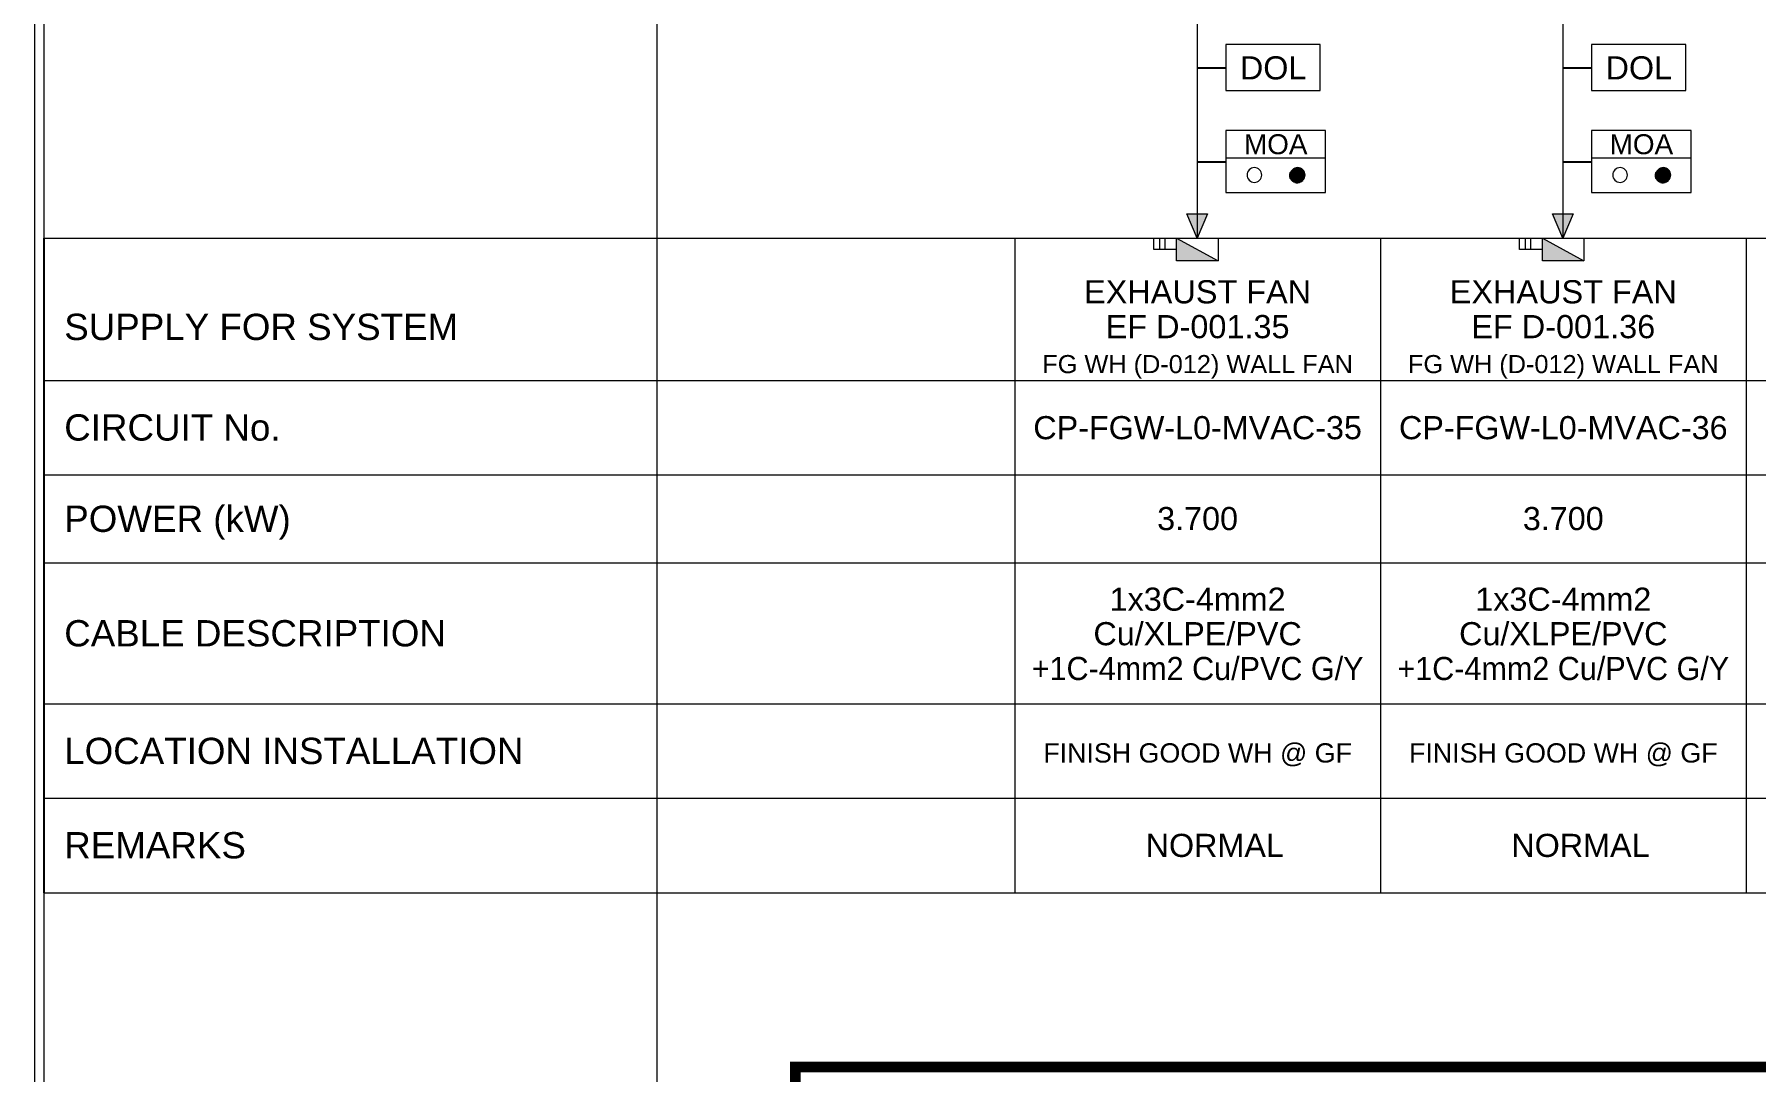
# Model space of a CAD drawing. Header units: millimetres. Extents: x -33055 to 42243, y -56860 to 24450.
# Drawn here: x -33055 to -16709, y -36574 to -26716 of the extents above; entities that cross this region are included whole.
import ezdxf
from ezdxf.enums import TextEntityAlignment as Align

# ---------------------------------------------------------------- set-up
doc = ezdxf.new("R2010")
doc.units = ezdxf.units.MM
for name, color, linetype in [('A-PATT-CONC', 7, 'Continuous'), ('E-BUSBAR', 7, 'Continuous'), ('E-FRAME', 7, 'Continuous'), ('E-LEADER', 7, 'Continuous'), ('E-SLD', 7, 'Continuous'), ('E-TABLE', 7, 'Continuous'), ('E-TABLE-L', 7, 'Continuous'), ('E-TEXT', 7, 'Continuous')]:
    doc.layers.add(name, color=color, linetype=linetype)
doc.styles.add('ARIAL', font='arial.ttf')

msp = doc.modelspace()

# ---------------------------------------------------------------- hatches: boundary and pattern name
at = {"layer": 'A-PATT-CONC'}
h = msp.add_hatch(color=7, dxfattribs=at)
h.dxf.hatch_style = 1
h.paths.add_polyline_path([(-22207, -28652), (-21813, -28868), (-22207, -28868), (-22207, -28652)])
h = msp.add_hatch(color=7, dxfattribs=at)
h.dxf.hatch_style = 1
h.paths.add_polyline_path([(-18734, -28652), (-18340, -28868), (-18734, -28868), (-18734, -28652)])
at = {"layer": 'E-SLD'}
h = msp.add_hatch(color=7, dxfattribs=at)
h.dxf.hatch_style = 1
h.paths.add_polyline_path([(-20996, -28038), (-21128, -28038), (-20992, -28042), (-20996, -28038)])
h.paths.add_polyline_path([(-21128, -28038), (-20992, -28042), (-21132, -28042), (-21128, -28038)])
h = msp.add_hatch(color=7, dxfattribs=at)
h.dxf.hatch_style = 1
h.paths.add_polyline_path([(-20992, -28042), (-21132, -28042), (-20992, -28051), (-20992, -28042)])
h.paths.add_polyline_path([(-21132, -28042), (-20992, -28051), (-21132, -28051), (-21132, -28042)])
h = msp.add_hatch(color=7, dxfattribs=at)
h.dxf.hatch_style = 1
h.paths.add_polyline_path([(-20992, -28051), (-21132, -28051), (-20992, -28055), (-20992, -28051)])
h.paths.add_polyline_path([(-21132, -28051), (-20992, -28055), (-21132, -28055), (-21132, -28051)])
h = msp.add_hatch(color=7, dxfattribs=at)
h.dxf.hatch_style = 1
h.paths.add_polyline_path([(-20992, -28055), (-21132, -28055), (-20992, -28063), (-20992, -28055)])
h.paths.add_polyline_path([(-21132, -28055), (-20992, -28063), (-21132, -28063), (-21132, -28055)])
h = msp.add_hatch(color=7, dxfattribs=at)
h.dxf.hatch_style = 1
h.paths.add_polyline_path([(-20992, -28063), (-21132, -28063), (-20992, -28072), (-20992, -28063)])
h.paths.add_polyline_path([(-21132, -28063), (-20992, -28072), (-21132, -28072), (-21132, -28063)])
h = msp.add_hatch(color=7, dxfattribs=at)
h.dxf.hatch_style = 1
h.paths.add_polyline_path([(-20992, -28072), (-21132, -28072), (-20996, -28076), (-20992, -28072)])
h.paths.add_polyline_path([(-21132, -28072), (-20996, -28076), (-21128, -28076), (-21132, -28072)])
h = msp.add_hatch(color=7, dxfattribs=at)
h.dxf.hatch_style = 1
h.paths.add_polyline_path([(-21001, -28025), (-21123, -28025), (-20996, -28029), (-21001, -28025)])
h.paths.add_polyline_path([(-21123, -28025), (-20996, -28029), (-21128, -28029), (-21123, -28025)])
h = msp.add_hatch(color=7, dxfattribs=at)
h.dxf.hatch_style = 1
h.paths.add_polyline_path([(-20996, -28029), (-21128, -28029), (-20996, -28038), (-20996, -28029)])
h.paths.add_polyline_path([(-21128, -28029), (-20996, -28038), (-21128, -28038), (-21128, -28029)])
h = msp.add_hatch(color=7, dxfattribs=at)
h.dxf.hatch_style = 1
h.paths.add_polyline_path([(-20996, -28076), (-21128, -28076), (-20996, -28085), (-20996, -28076)])
h.paths.add_polyline_path([(-21128, -28076), (-20996, -28085), (-21128, -28085), (-21128, -28076)])
h = msp.add_hatch(color=7, dxfattribs=at)
h.dxf.hatch_style = 1
h.paths.add_polyline_path([(-20996, -28085), (-21128, -28085), (-21001, -28089), (-20996, -28085)])
h.paths.add_polyline_path([(-21128, -28085), (-21001, -28089), (-21123, -28089), (-21128, -28085)])
h = msp.add_hatch(color=7, dxfattribs=at)
h.dxf.hatch_style = 1
h.paths.add_polyline_path([(-21005, -28021), (-21119, -28021), (-21001, -28025), (-21005, -28021)])
h.paths.add_polyline_path([(-21119, -28021), (-21001, -28025), (-21123, -28025), (-21119, -28021)])
h = msp.add_hatch(color=7, dxfattribs=at)
h.dxf.hatch_style = 1
h.paths.add_polyline_path([(-21001, -28089), (-21123, -28089), (-21005, -28093), (-21001, -28089)])
h.paths.add_polyline_path([(-21123, -28089), (-21005, -28093), (-21119, -28093), (-21123, -28089)])
h = msp.add_hatch(color=7, dxfattribs=at)
h.dxf.hatch_style = 1
h.paths.add_polyline_path([(-21009, -28013), (-21115, -28013), (-21005, -28021), (-21009, -28013)])
h.paths.add_polyline_path([(-21115, -28013), (-21005, -28021), (-21119, -28021), (-21115, -28013)])
h = msp.add_hatch(color=7, dxfattribs=at)
h.dxf.hatch_style = 1
h.paths.add_polyline_path([(-21005, -28093), (-21119, -28093), (-21009, -28101), (-21005, -28093)])
h.paths.add_polyline_path([(-21119, -28093), (-21009, -28101), (-21115, -28101), (-21119, -28093)])
h = msp.add_hatch(color=7, dxfattribs=at)
h.dxf.hatch_style = 1
h.paths.add_polyline_path([(-21009, -28008), (-21111, -28008), (-21009, -28013), (-21009, -28008)])
h.paths.add_polyline_path([(-21111, -28008), (-21009, -28013), (-21115, -28013), (-21111, -28008)])
h = msp.add_hatch(color=7, dxfattribs=at)
h.dxf.hatch_style = 1
h.paths.add_polyline_path([(-21009, -28101), (-21115, -28101), (-21009, -28106), (-21009, -28101)])
h.paths.add_polyline_path([(-21115, -28101), (-21009, -28106), (-21111, -28106), (-21115, -28101)])
h = msp.add_hatch(color=7, dxfattribs=at)
h.dxf.hatch_style = 1
h.paths.add_polyline_path([(-21017, -28004), (-21106, -28004), (-21009, -28008), (-21017, -28004)])
h.paths.add_polyline_path([(-21106, -28004), (-21009, -28008), (-21111, -28008), (-21106, -28004)])
h = msp.add_hatch(color=7, dxfattribs=at)
h.dxf.hatch_style = 1
h.paths.add_polyline_path([(-21009, -28106), (-21111, -28106), (-21017, -28110), (-21009, -28106)])
h.paths.add_polyline_path([(-21111, -28106), (-21017, -28110), (-21106, -28110), (-21111, -28106)])
h = msp.add_hatch(color=7, dxfattribs=at)
h.dxf.hatch_style = 1
h.paths.add_polyline_path([(-21022, -28000), (-21102, -28000), (-21017, -28004), (-21022, -28000)])
h.paths.add_polyline_path([(-21102, -28000), (-21017, -28004), (-21106, -28004), (-21102, -28000)])
h = msp.add_hatch(color=7, dxfattribs=at)
h.dxf.hatch_style = 1
h.paths.add_polyline_path([(-21017, -28110), (-21106, -28110), (-21022, -28114), (-21017, -28110)])
h.paths.add_polyline_path([(-21106, -28110), (-21022, -28114), (-21102, -28114), (-21106, -28110)])
h = msp.add_hatch(color=7, dxfattribs=at)
h.dxf.hatch_style = 1
h.paths.add_polyline_path([(-21026, -27996), (-21098, -27996), (-21022, -28000), (-21026, -27996)])
h.paths.add_polyline_path([(-21098, -27996), (-21022, -28000), (-21102, -28000), (-21098, -27996)])
h = msp.add_hatch(color=7, dxfattribs=at)
h.dxf.hatch_style = 1
h.paths.add_polyline_path([(-21022, -28114), (-21102, -28114), (-21026, -28118), (-21022, -28114)])
h.paths.add_polyline_path([(-21102, -28114), (-21026, -28118), (-21098, -28118), (-21102, -28114)])
h = msp.add_hatch(color=7, dxfattribs=at)
h.dxf.hatch_style = 1
h.paths.add_polyline_path([(-21034, -27991), (-21089, -27991), (-21026, -27996), (-21034, -27991)])
h.paths.add_polyline_path([(-21089, -27991), (-21026, -27996), (-21098, -27996), (-21089, -27991)])
h = msp.add_hatch(color=7, dxfattribs=at)
h.dxf.hatch_style = 1
h.paths.add_polyline_path([(-21039, -27991), (-21085, -27991), (-21034, -27991), (-21039, -27991)])
h.paths.add_polyline_path([(-21085, -27991), (-21034, -27991), (-21089, -27991), (-21085, -27991)])
h = msp.add_hatch(color=7, dxfattribs=at)
h.dxf.hatch_style = 1
h.paths.add_polyline_path([(-21047, -27987), (-21077, -27987), (-21039, -27991), (-21047, -27987)])
h.paths.add_polyline_path([(-21077, -27987), (-21039, -27991), (-21085, -27991), (-21077, -27987)])
h = msp.add_hatch(color=7, dxfattribs=at)
h.dxf.hatch_style = 1
h.paths.add_polyline_path([(-21056, -27987), (-21073, -27987), (-21047, -27987), (-21056, -27987)])
h.paths.add_polyline_path([(-21073, -27987), (-21047, -27987), (-21077, -27987), (-21073, -27987)])
h = msp.add_hatch(color=7, dxfattribs=at)
h.dxf.hatch_style = 1
h.paths.add_polyline_path([(-21060, -27987), (-21056, -27987), (-21073, -27987), (-21060, -27987)])
h = msp.add_hatch(color=7, dxfattribs=at)
h.dxf.hatch_style = 1
h.paths.add_polyline_path([(-17523, -28038), (-17655, -28038), (-17519, -28042), (-17523, -28038)])
h.paths.add_polyline_path([(-17655, -28038), (-17519, -28042), (-17659, -28042), (-17655, -28038)])
h = msp.add_hatch(color=7, dxfattribs=at)
h.dxf.hatch_style = 1
h.paths.add_polyline_path([(-17519, -28042), (-17659, -28042), (-17519, -28051), (-17519, -28042)])
h.paths.add_polyline_path([(-17659, -28042), (-17519, -28051), (-17659, -28051), (-17659, -28042)])
h = msp.add_hatch(color=7, dxfattribs=at)
h.dxf.hatch_style = 1
h.paths.add_polyline_path([(-17519, -28051), (-17659, -28051), (-17519, -28055), (-17519, -28051)])
h.paths.add_polyline_path([(-17659, -28051), (-17519, -28055), (-17659, -28055), (-17659, -28051)])
h = msp.add_hatch(color=7, dxfattribs=at)
h.dxf.hatch_style = 1
h.paths.add_polyline_path([(-17519, -28055), (-17659, -28055), (-17519, -28063), (-17519, -28055)])
h.paths.add_polyline_path([(-17659, -28055), (-17519, -28063), (-17659, -28063), (-17659, -28055)])
h = msp.add_hatch(color=7, dxfattribs=at)
h.dxf.hatch_style = 1
h.paths.add_polyline_path([(-17519, -28063), (-17659, -28063), (-17519, -28072), (-17519, -28063)])
h.paths.add_polyline_path([(-17659, -28063), (-17519, -28072), (-17659, -28072), (-17659, -28063)])
h = msp.add_hatch(color=7, dxfattribs=at)
h.dxf.hatch_style = 1
h.paths.add_polyline_path([(-17519, -28072), (-17659, -28072), (-17523, -28076), (-17519, -28072)])
h.paths.add_polyline_path([(-17659, -28072), (-17523, -28076), (-17655, -28076), (-17659, -28072)])
h = msp.add_hatch(color=7, dxfattribs=at)
h.dxf.hatch_style = 1
h.paths.add_polyline_path([(-17528, -28025), (-17650, -28025), (-17523, -28029), (-17528, -28025)])
h.paths.add_polyline_path([(-17650, -28025), (-17523, -28029), (-17655, -28029), (-17650, -28025)])
h = msp.add_hatch(color=7, dxfattribs=at)
h.dxf.hatch_style = 1
h.paths.add_polyline_path([(-17523, -28029), (-17655, -28029), (-17523, -28038), (-17523, -28029)])
h.paths.add_polyline_path([(-17655, -28029), (-17523, -28038), (-17655, -28038), (-17655, -28029)])
h = msp.add_hatch(color=7, dxfattribs=at)
h.dxf.hatch_style = 1
h.paths.add_polyline_path([(-17523, -28076), (-17655, -28076), (-17523, -28085), (-17523, -28076)])
h.paths.add_polyline_path([(-17655, -28076), (-17523, -28085), (-17655, -28085), (-17655, -28076)])
h = msp.add_hatch(color=7, dxfattribs=at)
h.dxf.hatch_style = 1
h.paths.add_polyline_path([(-17523, -28085), (-17655, -28085), (-17528, -28089), (-17523, -28085)])
h.paths.add_polyline_path([(-17655, -28085), (-17528, -28089), (-17650, -28089), (-17655, -28085)])
h = msp.add_hatch(color=7, dxfattribs=at)
h.dxf.hatch_style = 1
h.paths.add_polyline_path([(-17532, -28021), (-17646, -28021), (-17528, -28025), (-17532, -28021)])
h.paths.add_polyline_path([(-17646, -28021), (-17528, -28025), (-17650, -28025), (-17646, -28021)])
h = msp.add_hatch(color=7, dxfattribs=at)
h.dxf.hatch_style = 1
h.paths.add_polyline_path([(-17528, -28089), (-17650, -28089), (-17532, -28093), (-17528, -28089)])
h.paths.add_polyline_path([(-17650, -28089), (-17532, -28093), (-17646, -28093), (-17650, -28089)])
h = msp.add_hatch(color=7, dxfattribs=at)
h.dxf.hatch_style = 1
h.paths.add_polyline_path([(-17536, -28013), (-17642, -28013), (-17532, -28021), (-17536, -28013)])
h.paths.add_polyline_path([(-17642, -28013), (-17532, -28021), (-17646, -28021), (-17642, -28013)])
h = msp.add_hatch(color=7, dxfattribs=at)
h.dxf.hatch_style = 1
h.paths.add_polyline_path([(-17532, -28093), (-17646, -28093), (-17536, -28101), (-17532, -28093)])
h.paths.add_polyline_path([(-17646, -28093), (-17536, -28101), (-17642, -28101), (-17646, -28093)])
h = msp.add_hatch(color=7, dxfattribs=at)
h.dxf.hatch_style = 1
h.paths.add_polyline_path([(-17536, -28008), (-17638, -28008), (-17536, -28013), (-17536, -28008)])
h.paths.add_polyline_path([(-17638, -28008), (-17536, -28013), (-17642, -28013), (-17638, -28008)])
h = msp.add_hatch(color=7, dxfattribs=at)
h.dxf.hatch_style = 1
h.paths.add_polyline_path([(-17536, -28101), (-17642, -28101), (-17536, -28106), (-17536, -28101)])
h.paths.add_polyline_path([(-17642, -28101), (-17536, -28106), (-17638, -28106), (-17642, -28101)])
h = msp.add_hatch(color=7, dxfattribs=at)
h.dxf.hatch_style = 1
h.paths.add_polyline_path([(-17544, -28004), (-17633, -28004), (-17536, -28008), (-17544, -28004)])
h.paths.add_polyline_path([(-17633, -28004), (-17536, -28008), (-17638, -28008), (-17633, -28004)])
h = msp.add_hatch(color=7, dxfattribs=at)
h.dxf.hatch_style = 1
h.paths.add_polyline_path([(-17536, -28106), (-17638, -28106), (-17544, -28110), (-17536, -28106)])
h.paths.add_polyline_path([(-17638, -28106), (-17544, -28110), (-17633, -28110), (-17638, -28106)])
h = msp.add_hatch(color=7, dxfattribs=at)
h.dxf.hatch_style = 1
h.paths.add_polyline_path([(-17549, -28000), (-17629, -28000), (-17544, -28004), (-17549, -28000)])
h.paths.add_polyline_path([(-17629, -28000), (-17544, -28004), (-17633, -28004), (-17629, -28000)])
h = msp.add_hatch(color=7, dxfattribs=at)
h.dxf.hatch_style = 1
h.paths.add_polyline_path([(-17544, -28110), (-17633, -28110), (-17549, -28114), (-17544, -28110)])
h.paths.add_polyline_path([(-17633, -28110), (-17549, -28114), (-17629, -28114), (-17633, -28110)])
h = msp.add_hatch(color=7, dxfattribs=at)
h.dxf.hatch_style = 1
h.paths.add_polyline_path([(-17553, -27996), (-17625, -27996), (-17549, -28000), (-17553, -27996)])
h.paths.add_polyline_path([(-17625, -27996), (-17549, -28000), (-17629, -28000), (-17625, -27996)])
h = msp.add_hatch(color=7, dxfattribs=at)
h.dxf.hatch_style = 1
h.paths.add_polyline_path([(-17549, -28114), (-17629, -28114), (-17553, -28118), (-17549, -28114)])
h.paths.add_polyline_path([(-17629, -28114), (-17553, -28118), (-17625, -28118), (-17629, -28114)])
h = msp.add_hatch(color=7, dxfattribs=at)
h.dxf.hatch_style = 1
h.paths.add_polyline_path([(-17561, -27991), (-17616, -27991), (-17553, -27996), (-17561, -27991)])
h.paths.add_polyline_path([(-17616, -27991), (-17553, -27996), (-17625, -27996), (-17616, -27991)])
h = msp.add_hatch(color=7, dxfattribs=at)
h.dxf.hatch_style = 1
h.paths.add_polyline_path([(-17566, -27991), (-17612, -27991), (-17561, -27991), (-17566, -27991)])
h.paths.add_polyline_path([(-17612, -27991), (-17561, -27991), (-17616, -27991), (-17612, -27991)])
h = msp.add_hatch(color=7, dxfattribs=at)
h.dxf.hatch_style = 1
h.paths.add_polyline_path([(-17574, -27987), (-17604, -27987), (-17566, -27991), (-17574, -27987)])
h.paths.add_polyline_path([(-17604, -27987), (-17566, -27991), (-17612, -27991), (-17604, -27987)])
h = msp.add_hatch(color=7, dxfattribs=at)
h.dxf.hatch_style = 1
h.paths.add_polyline_path([(-17583, -27987), (-17600, -27987), (-17574, -27987), (-17583, -27987)])
h.paths.add_polyline_path([(-17600, -27987), (-17574, -27987), (-17604, -27987), (-17600, -27987)])
h = msp.add_hatch(color=7, dxfattribs=at)
h.dxf.hatch_style = 1
h.paths.add_polyline_path([(-17587, -27987), (-17583, -27987), (-17600, -27987), (-17587, -27987)])
h = msp.add_hatch(color=7, dxfattribs=at)
h.dxf.hatch_style = 1
h.paths.add_polyline_path([(-21026, -28118), (-21098, -28118), (-21034, -28118), (-21026, -28118)])
h.paths.add_polyline_path([(-21098, -28118), (-21034, -28118), (-21089, -28118), (-21098, -28118)])
h = msp.add_hatch(color=7, dxfattribs=at)
h.dxf.hatch_style = 1
h.paths.add_polyline_path([(-21034, -28118), (-21089, -28118), (-21039, -28123), (-21034, -28118)])
h.paths.add_polyline_path([(-21089, -28118), (-21039, -28123), (-21085, -28123), (-21089, -28118)])
h = msp.add_hatch(color=7, dxfattribs=at)
h.dxf.hatch_style = 1
h.paths.add_polyline_path([(-21039, -28123), (-21085, -28123), (-21047, -28123), (-21039, -28123)])
h.paths.add_polyline_path([(-21085, -28123), (-21047, -28123), (-21077, -28123), (-21085, -28123)])
h = msp.add_hatch(color=7, dxfattribs=at)
h.dxf.hatch_style = 1
h.paths.add_polyline_path([(-21077, -28123), (-21073, -28127), (-21056, -28127), (-21077, -28123)])
h.paths.add_polyline_path([(-21073, -28127), (-21056, -28127), (-21060, -28127), (-21073, -28127)])
h = msp.add_hatch(color=7, dxfattribs=at)
h.dxf.hatch_style = 1
h.paths.add_polyline_path([(-21077, -28123), (-21047, -28123), (-21056, -28127), (-21077, -28123)])
h = msp.add_hatch(color=7, dxfattribs=at)
h.dxf.hatch_style = 1
h.paths.add_polyline_path([(-17553, -28118), (-17625, -28118), (-17561, -28118), (-17553, -28118)])
h.paths.add_polyline_path([(-17625, -28118), (-17561, -28118), (-17616, -28118), (-17625, -28118)])
h = msp.add_hatch(color=7, dxfattribs=at)
h.dxf.hatch_style = 1
h.paths.add_polyline_path([(-17561, -28118), (-17616, -28118), (-17566, -28123), (-17561, -28118)])
h.paths.add_polyline_path([(-17616, -28118), (-17566, -28123), (-17612, -28123), (-17616, -28118)])
h = msp.add_hatch(color=7, dxfattribs=at)
h.dxf.hatch_style = 1
h.paths.add_polyline_path([(-17566, -28123), (-17612, -28123), (-17574, -28123), (-17566, -28123)])
h.paths.add_polyline_path([(-17612, -28123), (-17574, -28123), (-17604, -28123), (-17612, -28123)])
h = msp.add_hatch(color=7, dxfattribs=at)
h.dxf.hatch_style = 1
h.paths.add_polyline_path([(-17604, -28123), (-17600, -28127), (-17583, -28127), (-17604, -28123)])
h.paths.add_polyline_path([(-17600, -28127), (-17583, -28127), (-17587, -28127), (-17600, -28127)])
h = msp.add_hatch(color=7, dxfattribs=at)
h.dxf.hatch_style = 1
h.paths.add_polyline_path([(-17604, -28123), (-17574, -28123), (-17583, -28127), (-17604, -28123)])
h = msp.add_hatch(color=7, dxfattribs=at)
h.dxf.hatch_style = 1
h.paths.add_polyline_path([(-22110, -28423), (-21915, -28423), (-22012, -28652), (-22110, -28423)])
h = msp.add_hatch(color=7, dxfattribs=at)
h.dxf.hatch_style = 1
h.paths.add_polyline_path([(-18637, -28423), (-18442, -28423), (-18539, -28652), (-18637, -28423)])

# ---------------------------------------------------------------- linework, layer by layer
at = {"color": 7, "lineweight": 0}
for p, q in [((-22368, -28762), (-22368, -28664)), ((-22317, -28762), (-22317, -28664)), ((-22207, -28652), (-21813, -28868)), ((-18895, -28762), (-18895, -28664)), ((-18844, -28762), (-18844, -28664)), ((-18734, -28652), (-18340, -28868))]:
    msp.add_line(p, q, dxfattribs=at)
for points in [[(-22207, -28762), (-22423, -28762), (-22423, -28664)], [(-21813, -28652), (-21813, -28868), (-22207, -28868), (-22207, -28652), (-21813, -28652)], [(-18734, -28762), (-18950, -28762), (-18950, -28664)], [(-18340, -28652), (-18340, -28868), (-18734, -28868), (-18734, -28652), (-18340, -28652)]]:
    msp.add_lwpolyline(points, dxfattribs=at)
at = {"layer": 'A-PATT-CONC', "color": 7, "lineweight": 0}
for points in [[(-22207, -28652), (-21813, -28868), (-22207, -28868), (-22207, -28652)], [(-18734, -28652), (-18340, -28868), (-18734, -28868), (-18734, -28652)]]:
    msp.add_lwpolyline(points, dxfattribs=at)
at = {"layer": 'E-BUSBAR', "const_width": 100}
msp.add_lwpolyline([(35929, -21994), (35929, -36531), (-25829, -36531), (-25829, -40428)], dxfattribs=at)
at = {"layer": 'E-FRAME', "color": 7, "lineweight": 0}
msp.add_line((-27145, 24348), (-27145, -56602), dxfattribs=at)
for points in [[(-33055, 24450), (-33055, -56699), (37914, -56699), (37914, 24450), (-33055, 24450)], [(-32966, 24348), (-32966, -56602), (37813, -56602), (37813, 24348), (-32966, 24348)]]:
    msp.add_lwpolyline(points, dxfattribs=at)
at = {"layer": 'E-LEADER', "color": 253, "lineweight": 25, "true_color": 0x999999}
for p, q in [((-22012, -27034), (-21741, -27034)), ((-18539, -27034), (-18268, -27034)), ((-22012, -27927), (-21741, -27927)), ((-18539, -27927), (-18268, -27927))]:
    msp.add_line(p, q, dxfattribs=at)
at = {"layer": 'E-SLD', "color": 7, "lineweight": 0}
for p, q in [((-22012, -25908), (-22012, -28652)), ((-18539, -25908), (-18539, -28652)), ((-21741, -27889), (-20793, -27889)), ((-18268, -27889), (-17320, -27889))]:
    msp.add_line(p, q, dxfattribs=at)
for points in [[(-21741, -26814), (-21741, -27250), (-20844, -27250), (-20844, -26814), (-21741, -26814)], [(-18268, -26814), (-18268, -27250), (-17371, -27250), (-17371, -26814), (-18268, -26814)], [(-21741, -27631), (-21741, -28220), (-20793, -28220), (-20793, -27631), (-21741, -27631)], [(-18268, -27631), (-18268, -28220), (-17320, -28220), (-17320, -27631), (-18268, -27631)], [(-21398, -28053), (-21400, -28039), (-21404, -28026), (-21410, -28014), (-21419, -28003), (-21429, -27995), (-21441, -27988), (-21454, -27984), (-21468, -27983), (-21482, -27984), (-21496, -27988), (-21507, -27995), (-21518, -28003), (-21526, -28014), (-21533, -28026), (-21537, -28039), (-21538, -28053), (-21537, -28067), (-21533, -28080), (-21526, -28092), (-21518, -28102), (-21507, -28111), (-21496, -28117), (-21482, -28121), (-21468, -28123), (-21454, -28121), (-21441, -28117), (-21429, -28111), (-21419, -28102), (-21410, -28092), (-21404, -28080), (-21400, -28067), (-21398, -28053)], [(-21128, -28038), (-20992, -28042), (-21132, -28042), (-21128, -28038)], [(-20992, -28042), (-21132, -28042), (-20992, -28051), (-20992, -28042)], [(-21132, -28042), (-20992, -28051), (-21132, -28051), (-21132, -28042)], [(-20992, -28051), (-21132, -28051), (-20992, -28055), (-20992, -28051)], [(-21132, -28051), (-20992, -28055), (-21132, -28055), (-21132, -28051)], [(-20992, -28055), (-21132, -28055), (-20992, -28063), (-20992, -28055)], [(-21132, -28055), (-20992, -28063), (-21132, -28063), (-21132, -28055)], [(-20992, -28063), (-21132, -28063), (-20992, -28072), (-20992, -28063)], [(-21132, -28063), (-20992, -28072), (-21132, -28072), (-21132, -28063)], [(-20992, -28072), (-21132, -28072), (-20996, -28076), (-20992, -28072)], [(-21132, -28072), (-20996, -28076), (-21128, -28076), (-21132, -28072)], [(-20988, -28053), (-20989, -28039), (-20993, -28026), (-21000, -28014), (-21008, -28003), (-21019, -27995), (-21031, -27988), (-21044, -27984), (-21058, -27983), (-21072, -27984), (-21085, -27988), (-21097, -27995), (-21107, -28003), (-21116, -28014), (-21122, -28026), (-21126, -28039), (-21128, -28053), (-21126, -28067), (-21122, -28080), (-21116, -28092), (-21107, -28102), (-21097, -28111), (-21085, -28117), (-21072, -28121), (-21058, -28123), (-21044, -28121), (-21031, -28117), (-21019, -28111), (-21008, -28102), (-21000, -28092), (-20993, -28080), (-20989, -28067), (-20988, -28053)], [(-21123, -28025), (-20996, -28029), (-21128, -28029), (-21123, -28025)], [(-20996, -28029), (-21128, -28029), (-20996, -28038), (-20996, -28029)], [(-21128, -28029), (-20996, -28038), (-21128, -28038), (-21128, -28029)], [(-20996, -28038), (-21128, -28038), (-20992, -28042), (-20996, -28038)], [(-20996, -28076), (-21128, -28076), (-20996, -28085), (-20996, -28076)], [(-21128, -28076), (-20996, -28085), (-21128, -28085), (-21128, -28076)], [(-20996, -28085), (-21128, -28085), (-21001, -28089), (-20996, -28085)], [(-21128, -28085), (-21001, -28089), (-21123, -28089), (-21128, -28085)], [(-21119, -28021), (-21001, -28025), (-21123, -28025), (-21119, -28021)], [(-21001, -28025), (-21123, -28025), (-20996, -28029), (-21001, -28025)], [(-21001, -28089), (-21123, -28089), (-21005, -28093), (-21001, -28089)], [(-21123, -28089), (-21005, -28093), (-21119, -28093), (-21123, -28089)], [(-21115, -28013), (-21005, -28021), (-21119, -28021), (-21115, -28013)], [(-21005, -28021), (-21119, -28021), (-21001, -28025), (-21005, -28021)], [(-21005, -28093), (-21119, -28093), (-21009, -28101), (-21005, -28093)], [(-21119, -28093), (-21009, -28101), (-21115, -28101), (-21119, -28093)], [(-21111, -28008), (-21009, -28013), (-21115, -28013), (-21111, -28008)], [(-21009, -28013), (-21115, -28013), (-21005, -28021), (-21009, -28013)], [(-21009, -28101), (-21115, -28101), (-21009, -28106), (-21009, -28101)], [(-21115, -28101), (-21009, -28106), (-21111, -28106), (-21115, -28101)], [(-21106, -28004), (-21009, -28008), (-21111, -28008), (-21106, -28004)], [(-21009, -28008), (-21111, -28008), (-21009, -28013), (-21009, -28008)], [(-21009, -28106), (-21111, -28106), (-21017, -28110), (-21009, -28106)], [(-21111, -28106), (-21017, -28110), (-21106, -28110), (-21111, -28106)], [(-21102, -28000), (-21017, -28004), (-21106, -28004), (-21102, -28000)], [(-21017, -28004), (-21106, -28004), (-21009, -28008), (-21017, -28004)], [(-21017, -28110), (-21106, -28110), (-21022, -28114), (-21017, -28110)], [(-21106, -28110), (-21022, -28114), (-21102, -28114), (-21106, -28110)], [(-21098, -27996), (-21022, -28000), (-21102, -28000), (-21098, -27996)], [(-21022, -28000), (-21102, -28000), (-21017, -28004), (-21022, -28000)], [(-21022, -28114), (-21102, -28114), (-21026, -28118), (-21022, -28114)], [(-21102, -28114), (-21026, -28118), (-21098, -28118), (-21102, -28114)], [(-21089, -27991), (-21026, -27996), (-21098, -27996), (-21089, -27991)], [(-21026, -27996), (-21098, -27996), (-21022, -28000), (-21026, -27996)], [(-21085, -27991), (-21034, -27991), (-21089, -27991), (-21085, -27991)], [(-21034, -27991), (-21089, -27991), (-21026, -27996), (-21034, -27991)], [(-21077, -27987), (-21039, -27991), (-21085, -27991), (-21077, -27987)], [(-21039, -27991), (-21085, -27991), (-21034, -27991), (-21039, -27991)], [(-21073, -27987), (-21047, -27987), (-21077, -27987), (-21073, -27987)], [(-21047, -27987), (-21077, -27987), (-21039, -27991), (-21047, -27987)], [(-21060, -27987), (-21056, -27987), (-21073, -27987), (-21060, -27987)], [(-21056, -27987), (-21073, -27987), (-21047, -27987), (-21056, -27987)], [(-17925, -28053), (-17927, -28039), (-17931, -28026), (-17937, -28014), (-17946, -28003), (-17956, -27995), (-17968, -27988), (-17981, -27984), (-17995, -27983), (-18009, -27984), (-18023, -27988), (-18034, -27995), (-18045, -28003), (-18053, -28014), (-18060, -28026), (-18064, -28039), (-18065, -28053), (-18064, -28067), (-18060, -28080), (-18053, -28092), (-18045, -28102), (-18034, -28111), (-18023, -28117), (-18009, -28121), (-17995, -28123), (-17981, -28121), (-17968, -28117), (-17956, -28111), (-17946, -28102), (-17937, -28092), (-17931, -28080), (-17927, -28067), (-17925, -28053)], [(-17655, -28038), (-17519, -28042), (-17659, -28042), (-17655, -28038)], [(-17519, -28042), (-17659, -28042), (-17519, -28051), (-17519, -28042)], [(-17659, -28042), (-17519, -28051), (-17659, -28051), (-17659, -28042)], [(-17519, -28051), (-17659, -28051), (-17519, -28055), (-17519, -28051)], [(-17659, -28051), (-17519, -28055), (-17659, -28055), (-17659, -28051)], [(-17519, -28055), (-17659, -28055), (-17519, -28063), (-17519, -28055)], [(-17659, -28055), (-17519, -28063), (-17659, -28063), (-17659, -28055)], [(-17519, -28063), (-17659, -28063), (-17519, -28072), (-17519, -28063)], [(-17659, -28063), (-17519, -28072), (-17659, -28072), (-17659, -28063)], [(-17519, -28072), (-17659, -28072), (-17523, -28076), (-17519, -28072)], [(-17659, -28072), (-17523, -28076), (-17655, -28076), (-17659, -28072)], [(-17515, -28053), (-17516, -28039), (-17520, -28026), (-17527, -28014), (-17535, -28003), (-17546, -27995), (-17558, -27988), (-17571, -27984), (-17585, -27983), (-17599, -27984), (-17612, -27988), (-17624, -27995), (-17634, -28003), (-17643, -28014), (-17649, -28026), (-17653, -28039), (-17655, -28053), (-17653, -28067), (-17649, -28080), (-17643, -28092), (-17634, -28102), (-17624, -28111), (-17612, -28117), (-17599, -28121), (-17585, -28123), (-17571, -28121), (-17558, -28117), (-17546, -28111), (-17535, -28102), (-17527, -28092), (-17520, -28080), (-17516, -28067), (-17515, -28053)], [(-17650, -28025), (-17523, -28029), (-17655, -28029), (-17650, -28025)], [(-17523, -28029), (-17655, -28029), (-17523, -28038), (-17523, -28029)], [(-17655, -28029), (-17523, -28038), (-17655, -28038), (-17655, -28029)], [(-17523, -28038), (-17655, -28038), (-17519, -28042), (-17523, -28038)], [(-17523, -28076), (-17655, -28076), (-17523, -28085), (-17523, -28076)], [(-17655, -28076), (-17523, -28085), (-17655, -28085), (-17655, -28076)], [(-17523, -28085), (-17655, -28085), (-17528, -28089), (-17523, -28085)], [(-17655, -28085), (-17528, -28089), (-17650, -28089), (-17655, -28085)], [(-17646, -28021), (-17528, -28025), (-17650, -28025), (-17646, -28021)], [(-17528, -28025), (-17650, -28025), (-17523, -28029), (-17528, -28025)], [(-17528, -28089), (-17650, -28089), (-17532, -28093), (-17528, -28089)], [(-17650, -28089), (-17532, -28093), (-17646, -28093), (-17650, -28089)], [(-17642, -28013), (-17532, -28021), (-17646, -28021), (-17642, -28013)], [(-17532, -28021), (-17646, -28021), (-17528, -28025), (-17532, -28021)], [(-17532, -28093), (-17646, -28093), (-17536, -28101), (-17532, -28093)], [(-17646, -28093), (-17536, -28101), (-17642, -28101), (-17646, -28093)], [(-17638, -28008), (-17536, -28013), (-17642, -28013), (-17638, -28008)], [(-17536, -28013), (-17642, -28013), (-17532, -28021), (-17536, -28013)], [(-17536, -28101), (-17642, -28101), (-17536, -28106), (-17536, -28101)], [(-17642, -28101), (-17536, -28106), (-17638, -28106), (-17642, -28101)], [(-17633, -28004), (-17536, -28008), (-17638, -28008), (-17633, -28004)], [(-17536, -28008), (-17638, -28008), (-17536, -28013), (-17536, -28008)], [(-17536, -28106), (-17638, -28106), (-17544, -28110), (-17536, -28106)], [(-17638, -28106), (-17544, -28110), (-17633, -28110), (-17638, -28106)], [(-17629, -28000), (-17544, -28004), (-17633, -28004), (-17629, -28000)], [(-17544, -28004), (-17633, -28004), (-17536, -28008), (-17544, -28004)], [(-17544, -28110), (-17633, -28110), (-17549, -28114), (-17544, -28110)], [(-17633, -28110), (-17549, -28114), (-17629, -28114), (-17633, -28110)], [(-17625, -27996), (-17549, -28000), (-17629, -28000), (-17625, -27996)], [(-17549, -28000), (-17629, -28000), (-17544, -28004), (-17549, -28000)], [(-17549, -28114), (-17629, -28114), (-17553, -28118), (-17549, -28114)], [(-17629, -28114), (-17553, -28118), (-17625, -28118), (-17629, -28114)], [(-17616, -27991), (-17553, -27996), (-17625, -27996), (-17616, -27991)], [(-17553, -27996), (-17625, -27996), (-17549, -28000), (-17553, -27996)], [(-17612, -27991), (-17561, -27991), (-17616, -27991), (-17612, -27991)], [(-17561, -27991), (-17616, -27991), (-17553, -27996), (-17561, -27991)], [(-17604, -27987), (-17566, -27991), (-17612, -27991), (-17604, -27987)], [(-17566, -27991), (-17612, -27991), (-17561, -27991), (-17566, -27991)], [(-17600, -27987), (-17574, -27987), (-17604, -27987), (-17600, -27987)], [(-17574, -27987), (-17604, -27987), (-17566, -27991), (-17574, -27987)], [(-17587, -27987), (-17583, -27987), (-17600, -27987), (-17587, -27987)], [(-17583, -27987), (-17600, -27987), (-17574, -27987), (-17583, -27987)], [(-21026, -28118), (-21098, -28118), (-21034, -28118), (-21026, -28118)], [(-21098, -28118), (-21034, -28118), (-21089, -28118), (-21098, -28118)], [(-21034, -28118), (-21089, -28118), (-21039, -28123), (-21034, -28118)], [(-21089, -28118), (-21039, -28123), (-21085, -28123), (-21089, -28118)], [(-21039, -28123), (-21085, -28123), (-21047, -28123), (-21039, -28123)], [(-21085, -28123), (-21047, -28123), (-21077, -28123), (-21085, -28123)], [(-21077, -28123), (-21073, -28127), (-21056, -28127), (-21077, -28123)], [(-21077, -28123), (-21047, -28123), (-21056, -28127), (-21077, -28123)], [(-21073, -28127), (-21056, -28127), (-21060, -28127), (-21073, -28127)], [(-17553, -28118), (-17625, -28118), (-17561, -28118), (-17553, -28118)], [(-17625, -28118), (-17561, -28118), (-17616, -28118), (-17625, -28118)], [(-17561, -28118), (-17616, -28118), (-17566, -28123), (-17561, -28118)], [(-17616, -28118), (-17566, -28123), (-17612, -28123), (-17616, -28118)], [(-17566, -28123), (-17612, -28123), (-17574, -28123), (-17566, -28123)], [(-17612, -28123), (-17574, -28123), (-17604, -28123), (-17612, -28123)], [(-17604, -28123), (-17600, -28127), (-17583, -28127), (-17604, -28123)], [(-17604, -28123), (-17574, -28123), (-17583, -28127), (-17604, -28123)], [(-17600, -28127), (-17583, -28127), (-17587, -28127), (-17600, -28127)], [(-22012, -28652), (-22110, -28423), (-21915, -28423), (-22012, -28652)], [(-22110, -28423), (-21915, -28423), (-22012, -28652), (-22110, -28423)], [(-18539, -28652), (-18637, -28423), (-18442, -28423), (-18539, -28652)], [(-18637, -28423), (-18442, -28423), (-18539, -28652), (-18637, -28423)]]:
    msp.add_lwpolyline(points, dxfattribs=at)
at = {"layer": 'E-TABLE', "color": 7, "lineweight": 0}
for p, q in [((-32967, -28652), (35297, -28652)), ((-23745, -28652), (-23745, -34875)), ((-20272, -28652), (-20272, -34875)), ((-16799, -28652), (-16799, -34875)), ((-32967, -30006), (35297, -30006)), ((-32967, -30902), (35297, -30902)), ((-32967, -31739), (35297, -31739)), ((-32967, -33079), (35297, -33079)), ((-32967, -33975), (35297, -33975)), ((-32967, -34875), (35297, -34875))]:
    msp.add_line(p, q, dxfattribs=at)
at = {"layer": 'E-TABLE-L', "color": 253, "lineweight": 25, "true_color": 0x999999}
msp.add_line((-32967, -28652), (-32967, -34875), dxfattribs=at)

# ---------------------------------------------------------------- texts
at = {"layer": 'E-TEXT', "color": 7, "style": 'ARIAL'}
for s, height, p in [('DOL', 219.7, (-21606, -27144)), ('DOL', 219.7, (-18133, -27144)), ('MOA', 189.7, (-21568, -27855)), ('MOA', 189.7, (-18095, -27855)), ('SUPPLY FOR SYSTEM', 249.75, (-32772, -29621)), ('CIRCUIT No.', 249.75, (-32772, -30577)), ('POWER (kW)', 249.8, (-32772, -31445)), ('CABLE DESCRIPTION', 249.75, (-32772, -32533)), ('LOCATION INSTALLATION', 249.75, (-32772, -33651)), ('REMARKS', 249.8, (-32772, -34548))]:
    msp.add_text(s, height=height, dxfattribs=at).set_placement(p)
for s, height, p in [('EXHAUST FAN', 220.51, (-22008, -29273)), ('EXHAUST FAN', 220.51, (-18535, -29273)), ('EF D-001.35', 220.51, (-22008, -29604)), ('EF D-001.36', 220.51, (-18535, -29604)), ('FG WH (D-012) WALL FAN', 172.01, (-22008, -29936)), ('FG WH (D-012) WALL FAN', 172.01, (-18535, -29936)), ('CP-FGW-L0-MVAC-35', 219.75, (-22008, -30564)), ('CP-FGW-L0-MVAC-36', 219.75, (-18535, -30564)), ('3.700', 219.7, (-22008, -31428)), ('3.700', 219.7, (-18535, -31428)), ('1x3C-4mm2', 219.7, (-22008, -32194)), ('1x3C-4mm2', 219.7, (-18535, -32194)), ('Cu/XLPE/PVC', 219.75, (-22008, -32522)), ('Cu/XLPE/PVC', 219.75, (-18535, -32522)), ('NORMAL', 219.7, (-21845, -34534)), ('NORMAL', 219.7, (-18372, -34534))]:
    msp.add_text(s, height=height, dxfattribs=at).set_placement(p, align=Align.CENTER)
for s, height, width, p in [('+1C-4mm2 Cu/PVC G/Y', 219.75, 0.94498, (-22008, -32853)), ('+1C-4mm2 Cu/PVC G/Y', 219.75, 0.94498, (-18535, -32853)), ('FINISH GOOD WH @ GF', 183.29, 0.994173, (-22008, -33637)), ('FINISH GOOD WH @ GF', 183.29, 0.994173, (-18535, -33637))]:
    msp.add_text(s, height=height, dxfattribs=dict(at, width=width)).set_placement(p, align=Align.CENTER)

doc.saveas('drawing.dxf')
